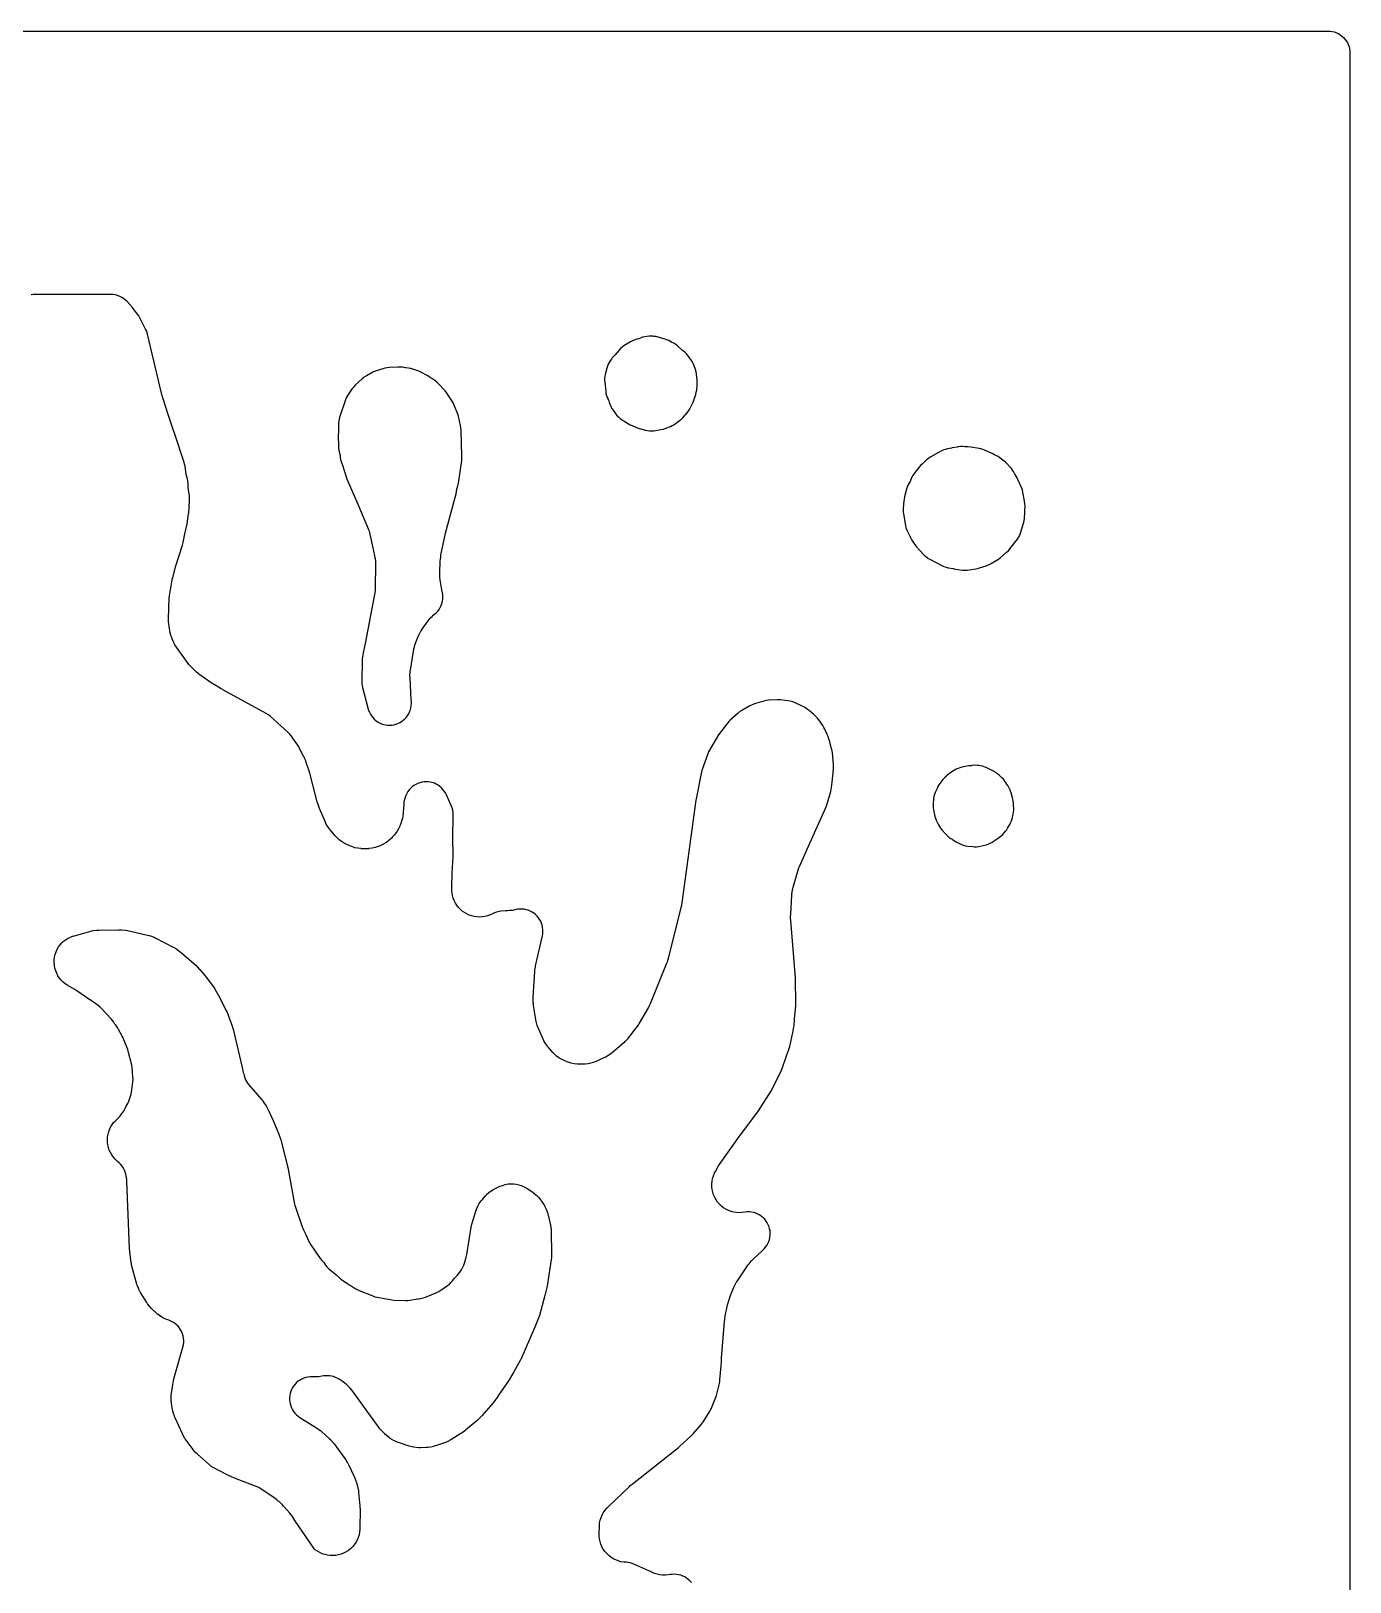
# Model space of a CAD drawing. Header units: millimetres. Extents: x 0 to 300, y 0 to 300.
# Drawn here: x 150 to 300.1, y 123.6 to 300.1 of the extents above; entities that cross this region are included whole.
import ezdxf

# ---------------------------------------------------------------- set-up
doc = ezdxf.new("R2010")
doc.units = ezdxf.units.MM
doc.layers.add('CUT', color=7, linetype='CONTINUOUS')

msp = doc.modelspace()

# ---------------------------------------------------------------- linework, layer by layer
at = {"layer": 'CUT'}
for points in [[(2.4114, 300.15), (297.5872, 300.15), (297.8933, 300.135), (298.1357, 300.099), (298.3734, 300.0395), (298.6041, 299.9569), (298.8256, 299.8521), (299.0358, 299.7262), (299.2326, 299.5802), (299.4142, 299.4156), (299.5787, 299.2341), (299.7247, 299.0373), (299.8507, 298.8271), (299.9554, 298.6056), (300.038, 298.3748), (300.0975, 298.1371), (300.1335, 297.8947), (300.1485, 297.5886), (300.1485, 297.0131), (300.1485, 297.0125), (300.1485, 2.4114)], [(225.1715, 123.5075), (225.0085, 123.6937), (224.8279, 123.8628), (224.6314, 124.0133), (224.421, 124.1436), (224.1988, 124.2524), (223.9669, 124.3388), (223.7276, 124.4018), (223.4832, 124.4409), (223.2362, 124.4556), (222.989, 124.4458), (222.7439, 124.4116), (222.5387, 124.3725), (222.2236, 124.3449), (221.9073, 124.3491), (221.593, 124.385), (221.2839, 124.4523), (220.9831, 124.5503), (220.6659, 124.6904), (220.6246, 124.7112), (220.5075, 124.7723), (220.5072, 124.7718), (220.3488, 124.8497), (218.6348, 125.6096), (218.4271, 125.6908), (218.2129, 125.7532), (217.994, 125.7962), (217.7722, 125.8196), (217.4764, 125.8374), (217.1647, 125.888), (216.8595, 125.9696), (216.5641, 126.0814), (216.2814, 126.2222), (216.0143, 126.3907), (215.7654, 126.5851), (215.5372, 126.8036), (215.3322, 127.0438), (215.1522, 127.3034), (214.9992, 127.5797), (214.8747, 127.87), (214.78, 128.1713), (214.7159, 128.4805), (214.6832, 128.7947), (214.6821, 129.1409), (214.6837, 129.1745), (214.6969, 129.3573), (214.701, 129.6469), (214.7007, 129.6548), (214.7026, 129.995), (214.7358, 130.3095), (214.8002, 130.6184), (214.8953, 130.9193), (215.02, 131.2091), (215.1732, 131.485), (215.3532, 131.7441), (215.578, 132.007), (215.6011, 132.0314), (215.7338, 132.1648), (218.0985, 134.4253), (218.2267, 134.5422), (218.3155, 134.6196), (218.4489, 134.7305), (223.7096, 138.9012), (223.7341, 138.9209), (223.7386, 138.9246), (223.8388, 139.0106), (225.1595, 140.2062), (225.3807, 140.4337), (226.3356, 141.549), (226.4541, 141.6987), (226.5608, 141.8569), (227.2383, 142.9488), (227.332, 143.1135), (227.413, 143.2849), (227.8987, 144.422), (227.9712, 144.6129), (228.0278, 144.8091), (228.3647, 146.1843), (228.4049, 146.3827), (228.4288, 146.5837), (228.5542, 148.1821), (228.5681, 148.2672), (228.5982, 148.5515), (228.6222, 149.0498), (228.9515, 153.2493), (228.9749, 153.4661), (228.995, 153.6128), (229.0309, 153.8279), (229.2838, 155.1108), (229.3551, 155.3401), (229.3639, 155.3683), (229.5544, 155.9807), (229.6255, 156.2091), (230.009, 157.1303), (230.0783, 157.2852), (230.1176, 157.3653), (230.2901, 157.6822), (230.3084, 157.7119), (230.4147, 157.8755), (231.6521, 159.674), (231.7742, 159.8414), (231.7968, 159.8707), (232.0679, 160.1839), (232.0935, 160.2105), (232.2417, 160.3555), (233.2011, 161.2441), (233.288, 161.3192), (233.4665, 161.4899), (233.6273, 161.6773), (233.7689, 161.8796), (233.8897, 162.0949), (233.9888, 162.3211), (234.0651, 162.556), (234.1178, 162.7973), (234.1464, 163.0425), (234.1507, 163.2894), (234.1307, 163.5356), (234.0864, 163.7785), (234.0184, 164.0159), (233.9274, 164.2454), (233.8141, 164.4648), (233.6797, 164.672), (233.5255, 164.8649), (233.3531, 165.0417), (233.1641, 165.2006), (232.9603, 165.34), (232.7437, 165.4587), (232.5165, 165.5554), (232.2809, 165.6293), (232.0391, 165.6795), (231.7935, 165.7056), (231.5466, 165.7074), (231.3007, 165.6848), (230.9333, 165.6327), (230.6193, 165.6198), (230.3055, 165.6383), (229.9952, 165.6881), (229.6914, 165.7686), (229.3971, 165.879), (229.1153, 166.0182), (228.8489, 166.1849), (228.6004, 166.3774), (228.3723, 166.5936), (228.167, 166.8316), (227.9865, 167.0889), (227.8325, 167.3629), (227.7067, 167.6509), (227.6102, 167.95), (227.5441, 168.2573), (227.509, 168.5696), (227.5053, 168.8839), (227.5329, 169.197), (227.5917, 169.5057), (227.681, 169.8071), (227.8113, 170.126), (227.8255, 170.1563), (227.9093, 170.324), (228.253, 170.9716), (230.4755, 174.0648), (232.7097, 177.061), (232.7302, 177.0888), (232.7339, 177.0939), (232.8157, 177.214), (234.2225, 179.4146), (234.362, 179.6629), (235.3909, 181.767), (235.5021, 182.0319), (236.0081, 183.4633), (236.2743, 184.1984), (236.3688, 184.5287), (236.7068, 186.1147), (236.8107, 186.5825), (236.8609, 186.9096), (236.9254, 187.6569), (237.0622, 189.1945), (237.0674, 189.3491), (237.0735, 189.509), (237.0457, 192.1777), (237.0451, 192.2126), (237.0449, 192.219), (237.0369, 192.3662), (236.4907, 198.8989), (236.4779, 199.1657), (236.4757, 199.3471), (236.482, 199.6143), (236.6098, 201.7734), (236.6283, 201.9847), (236.6327, 202.0222), (236.7053, 202.4399), (236.7139, 202.4767), (236.7679, 202.6819), (237.3845, 204.7835), (237.4131, 204.8697), (237.4764, 205.0288), (238.4956, 207.3531), (240.5248, 211.8274), (240.6508, 212.1695), (241.0528, 213.5686), (241.1056, 213.7898), (241.1381, 214.0149), (241.1975, 214.6207), (241.2895, 215.3831), (241.3061, 215.6001), (241.3049, 215.7149), (241.3498, 216.1719), (241.3617, 216.4117), (241.3506, 216.6515), (241.2247, 217.9824), (241.1946, 218.1993), (241.1456, 218.4127), (240.9673, 219.0579), (240.899, 219.3518), (240.8358, 219.5757), (240.7521, 219.7929), (240.7514, 219.7944), (240.741, 219.8255), (240.6381, 220.0517), (240.3752, 220.649), (240.2684, 220.8631), (240.1417, 221.066), (239.6927, 221.7137), (239.5186, 221.9367), (239.3205, 222.1387), (239.1144, 222.3262), (239.0631, 222.3818), (238.9061, 222.5156), (238.8124, 222.6009), (238.6157, 222.7623), (238.4036, 222.903), (238.3936, 222.9089), (238.2051, 223.0509), (237.9729, 223.2063), (237.7248, 223.3347), (237.0071, 223.6569), (236.7237, 223.7641), (236.4294, 223.8361), (235.5994, 223.9866), (235.296, 224.0227), (234.9904, 224.0215), (233.9731, 223.955), (233.6929, 223.9208), (233.4183, 223.8552), (232.3513, 223.5354), (232.0905, 223.4412), (231.8417, 223.3187), (230.9303, 222.8051), (230.7029, 222.6604), (230.4925, 222.492), (229.6097, 221.7038), (229.4449, 221.5424), (229.2957, 221.3666), (228.3733, 220.1717), (228.1954, 219.9081), (227.2435, 218.2839), (227.1324, 218.0716), (227.0421, 217.8497), (226.3766, 215.9585), (226.2818, 215.6109), (225.7199, 212.7522), (225.7146, 212.7246), (225.7137, 212.7197), (225.6949, 212.6029), (224.0996, 200.9067), (224.0656, 200.7004), (224.0386, 200.5609), (223.9931, 200.3567), (222.5334, 194.5707), (222.4616, 194.3225), (222.4071, 194.1558), (222.3184, 193.9132), (220.4903, 189.4017), (220.3801, 189.1555), (220.2993, 188.9912), (220.2647, 188.9268), (219.2478, 187.1791), (219.1713, 187.0575), (219.0792, 186.921), (218.9372, 186.7245), (218.0361, 185.5594), (217.9193, 185.4158), (217.8978, 185.3907), (217.6437, 185.1217), (217.6198, 185.0988), (217.4831, 184.974), (216.1517, 183.818), (215.9999, 183.693), (215.9723, 183.6714), (215.6763, 183.4645), (215.3602, 183.2896), (215.3286, 183.2742), (215.1497, 183.1929), (214.2368, 182.8064), (214.0674, 182.7395), (214.0369, 182.7283), (213.7175, 182.6283), (213.4186, 182.5658), (213.0859, 182.5293), (213.0534, 182.5274), (212.8715, 182.5208), (212.4656, 182.5159), (212.2598, 182.5191), (212.2231, 182.5207), (211.8466, 182.5576), (211.5089, 182.6288), (211.1496, 182.7469), (211.1154, 182.7602), (210.9257, 182.8404), (210.6057, 182.9861), (210.4322, 183.0706), (210.4016, 183.0865), (210.0955, 183.2659), (209.8347, 183.4574), (209.5718, 183.6956), (209.5475, 183.7201), (209.4149, 183.8603), (208.9357, 184.3941), (208.8085, 184.5434), (208.7865, 184.5707), (208.575, 184.8626), (208.3951, 185.1751), (208.3793, 185.2063), (208.295, 185.3835), (207.7978, 186.5041), (207.7374, 186.6481), (207.7271, 186.6742), (207.6329, 186.9455), (207.5616, 187.2237), (207.5557, 187.2511), (207.5265, 187.4045), (207.2193, 189.2192), (207.1894, 189.4338), (207.1851, 189.4722), (207.1626, 189.9046), (207.1628, 189.9432), (207.1703, 190.1597), (207.3566, 193.0908), (207.369, 193.2389), (207.3717, 193.2654), (207.414, 193.5596), (207.4188, 193.5858), (207.4487, 193.7314), (208.2174, 197.1358), (208.2593, 197.3752), (208.2778, 197.6176), (208.2727, 197.8606), (208.244, 198.1019), (208.192, 198.3393), (208.1172, 198.5706), (208.0203, 198.7935), (207.9022, 199.0059), (207.764, 199.2059), (207.6071, 199.3915), (207.4329, 199.561), (207.243, 199.7128), (207.0393, 199.8454), (206.8237, 199.9576), (206.5982, 200.0483), (206.365, 200.1167), (206.1262, 200.1622), (205.8841, 200.1842), (205.6411, 200.1826), (205.3993, 200.1574), (205.2248, 200.1219), (205.2247, 200.1219), (204.8285, 200.0416), (204.4881, 200.0073), (204.4548, 200.0056), (204.2377, 199.9999), (204.2377, 199.9984), (204.049, 199.9892), (203.4858, 199.935), (203.2421, 199.8994), (203.003, 199.8399), (202.771, 199.7572), (202.6143, 199.6833), (202.614, 199.6839), (202.2581, 199.5156), (201.9721, 199.4127), (201.6774, 199.3379), (201.3768, 199.292), (201.0733, 199.2753), (200.7695, 199.2879), (200.4684, 199.3299), (200.1727, 199.4007), (199.8853, 199.4997), (199.6088, 199.626), (199.3457, 199.7785), (199.0986, 199.9556), (198.8698, 200.1558), (198.6613, 200.3771), (198.4752, 200.6175), (198.3132, 200.8748), (198.1768, 201.1465), (198.0673, 201.4301), (197.9856, 201.7229), (197.9326, 202.0223), (197.9065, 202.3545), (197.9055, 202.3869), (197.9044, 202.5682), (197.9359, 204.2947), (198.0603, 206.128), (198.0648, 206.3761), (198.0072, 208.2041), (198.0563, 210.8968), (198.0463, 211.1704), (198.0064, 211.4413), (197.9371, 211.7062), (197.8393, 211.9619), (197.2871, 213.1983), (197.1774, 213.415), (197.0472, 213.62), (196.8977, 213.8114), (196.7303, 213.9874), (196.5467, 214.1463), (196.3485, 214.2867), (196.1376, 214.4071), (195.916, 214.5066), (195.6858, 214.5841), (195.4492, 214.6388), (195.2084, 214.6704), (194.9657, 214.6784), (194.7233, 214.6628), (194.4836, 214.6238), (194.2488, 214.5617), (194.0211, 214.4772), (193.8027, 214.3709), (193.5957, 214.244), (193.4019, 214.0975), (193.2233, 213.933), (193.0615, 213.7518), (192.918, 213.5559), (192.7942, 213.3469), (192.7639, 213.2821), (192.6746, 213.1188), (192.5782, 212.8914), (192.5047, 212.6557), (192.4548, 212.4138), (192.429, 212.1682), (192.4259, 212.1125), (192.3125, 210.6858), (192.2956, 210.5217), (192.2616, 210.4146), (192.05, 209.8111), (191.9875, 209.6457), (191.9756, 209.6164), (191.8397, 209.3212), (191.6908, 209.0647), (191.5018, 208.8002), (191.4823, 208.7754), (191.3696, 208.6392), (191.1598, 208.3974), (191.0271, 208.2523), (191.0027, 208.227), (190.7387, 207.9804), (190.4756, 207.7819), (190.1661, 207.5957), (190.1351, 207.5792), (189.9592, 207.4914), (189.752, 207.3947), (189.5645, 207.3134), (189.5306, 207.2998), (189.175, 207.1789), (188.8405, 207.1046), (188.4671, 207.0635), (188.4307, 207.0615), (188.2264, 207.0559), (187.8181, 207.0557), (187.6169, 207.061), (187.581, 207.0629), (187.2132, 207.1023), (186.8835, 207.1741), (186.5326, 207.2911), (186.4992, 207.3042), (186.3139, 207.383), (185.8888, 207.5775), (185.7045, 207.668), (185.672, 207.6851), (185.3481, 207.8786), (185.0738, 208.0864), (184.7997, 208.3457), (184.7745, 208.3723), (184.6374, 208.5252), (184.0776, 209.185), (183.9599, 209.331), (183.9395, 209.3576), (183.7438, 209.6415), (183.5775, 209.9435), (183.5628, 209.9736), (183.4849, 210.1443), (182.8528, 211.6254), (182.6435, 212.1909), (182.593, 212.3397), (182.583, 212.3717), (182.4135, 212.9845), (181.735, 215.6729), (181.6577, 215.9229), (181.428, 216.5484), (181.3399, 216.8672), (181.2713, 217.0782), (181.1843, 217.2823), (181.0796, 217.4778), (181.057, 217.5159), (181.0378, 217.56), (180.4794, 218.657), (180.382, 218.8308), (180.2712, 218.9963), (179.7664, 219.6882), (179.7573, 219.7036), (179.6201, 219.9104), (179.4631, 220.1025), (179.2878, 220.2782), (177.26, 222.118), (177.0316, 222.302), (176.7831, 222.458), (171.9276, 225.1232), (171.8416, 225.1714), (171.823, 225.1818), (171.6621, 225.2721), (170.8392, 225.7338), (170.8136, 225.7497), (170.6421, 225.8632), (169.2396, 226.847), (169.1079, 226.9437), (169.0848, 226.9615), (168.8347, 227.1716), (168.8132, 227.1914), (168.6953, 227.3044), (168.0755, 227.9249), (168.0041, 228.0064), (167.9858, 228.0292), (167.8863, 228.159), (166.7418, 229.7211), (166.3908, 230.2862), (166.3078, 230.4267), (166.2935, 230.4521), (166.2082, 230.6206), (166.1731, 230.6991), (166.0248, 231.0598), (165.9637, 231.2187), (165.9534, 231.2474), (165.912, 231.3815), (165.8393, 231.6495), (165.8216, 231.733), (165.7881, 231.9201), (165.7638, 232.0833), (165.6627, 232.9391), (165.6578, 233.0178), (165.6573, 233.047), (165.6579, 233.2096), (165.7195, 235.6178), (166.0206, 237.4246), (166.0571, 237.6135), (166.0852, 237.7412), (166.1313, 237.9279), (166.497, 239.2606), (167.2509, 241.6006), (167.3296, 241.9123), (167.5471, 243.0877), (167.7169, 243.7066), (167.7845, 244.0414), (167.9357, 245.1876), (167.9541, 245.2873), (167.9815, 245.4749), (167.9946, 245.6641), (168.036, 246.9904), (168.0329, 247.2153), (168.0097, 247.4389), (167.8994, 248.1747), (167.8844, 248.6145), (167.8604, 248.8845), (167.8074, 249.1503), (167.6771, 249.6585), (167.5342, 250.6116), (167.4937, 250.8209), (167.4355, 251.0259), (166.9483, 252.4995), (166.9198, 252.6105), (166.911, 252.6438), (166.9094, 252.6498), (166.8673, 252.7889), (165.6714, 256.3615), (164.9687, 258.4869), (164.9198, 258.6469), (164.8889, 258.7563), (164.8472, 258.9182), (163.2736, 265.6361), (163.2173, 265.838), (163.1443, 266.0345), (163.0551, 266.2242), (162.3843, 267.5072), (162.2592, 267.7203), (162.1135, 267.92), (161.8478, 268.2491), (161.8286, 268.2821), (161.6795, 268.5094), (161.5067, 268.7192), (160.9336, 269.3423), (160.7491, 269.5232), (160.5469, 269.6841), (160.3292, 269.8233), (160.0983, 269.9392), (159.8566, 270.0307), (159.6068, 270.0967), (159.3515, 270.1366), (159.0935, 270.15), (159.0054, 270.15), (150.5205, 270.15), (150.5094, 270.15), (150.3296, 270.1408), (150.2809, 270.1385), (150.2793, 270.1383), (150.255, 270.137), (150.0032, 270.0982)]]:
    msp.add_lwpolyline(points, dxfattribs=at)
for points in [[(215.7876, 258.0321), (215.8262, 257.9107), (215.9116, 257.6826), (215.9315, 257.6161), (216.0223, 257.3935), (216.134, 257.1806), (216.2657, 256.9795), (216.5865, 256.5374), (216.7393, 256.3471), (216.91, 256.1726), (217.0968, 256.0156), (217.2981, 255.8775), (217.7858, 255.5769), (217.8449, 255.5316), (218.0293, 255.4145), (218.2232, 255.3139), (218.4252, 255.2306), (218.6712, 255.1415), (218.7142, 255.1185), (218.9299, 255.0163), (219.1544, 254.9351), (219.3856, 254.8757), (219.42, 254.8703), (219.688, 254.7732), (219.9238, 254.7008), (220.1656, 254.6519), (220.4111, 254.6271), (220.6578, 254.6266), (220.9033, 254.6505), (221.7085, 254.769), (222.0009, 254.83), (222.2839, 254.9255), (222.8113, 255.1394), (223.0042, 255.2272), (223.1888, 255.3311), (223.364, 255.4503), (223.8354, 255.8009), (224.0396, 255.9704), (224.2248, 256.1605), (224.3742, 256.3314), (224.3894, 256.3457), (224.4632, 256.4235), (224.6106, 256.5936), (224.6443, 256.6404), (224.8058, 256.8462), (224.9473, 257.0727), (225.2758, 257.6667), (225.3848, 257.8892), (225.4713, 258.1215), (225.6743, 258.7623), (225.7403, 259.0161), (225.7793, 259.2755), (225.8367, 259.8662), (225.8484, 260.1252), (225.8331, 260.3841), (225.756, 261.0781), (225.7116, 261.3449), (225.6387, 261.6053), (225.4916, 262.0387), (225.3916, 262.2884), (225.2653, 262.5259), (225.1142, 262.7485), (224.7299, 263.2539), (224.58, 263.433), (224.4141, 263.5973), (224.2335, 263.7455), (224.208, 263.7645), (224.1781, 263.7935), (223.6041, 264.2911), (223.3944, 264.4543), (223.1684, 264.5943), (222.9499, 264.6995), (222.7997, 264.8012), (222.6037, 264.9098), (222.3988, 265.0003), (222.1866, 265.0722), (221.5168, 265.2661), (221.4713, 265.2827), (221.2287, 265.3448), (221.1682, 265.354), (221.1575, 265.3565), (221.1175, 265.3617), (220.981, 265.3823), (220.9426, 265.3843), (220.9043, 265.3892), (220.7775, 265.3925), (220.7309, 265.3949), (220.6886, 265.3949), (220.649, 265.3959), (220.6353, 265.3949), (220.3749, 265.3949), (220.1227, 265.3821), (219.8732, 265.344), (219.6288, 265.2809), (219.3919, 265.1935), (219.1992, 265.1111), (218.984, 265.0609), (218.724, 264.9852), (218.4736, 264.8818), (218.236, 264.7519), (217.5053, 264.2995), (217.2882, 264.1487), (217.0882, 263.9757), (216.9076, 263.7826), (216.4904, 263.2863), (216.4647, 263.2614), (216.3118, 263.0995), (216.1739, 262.9246), (216.1307, 262.8583), (216.0674, 262.783), (215.9294, 262.6029), (215.8083, 262.411), (215.7051, 262.2089), (215.6207, 261.9983), (215.5557, 261.7808), (215.3718, 261.0452), (215.3282, 260.8314), (215.3033, 260.6147), (215.2975, 260.3966), (215.3107, 260.1788), (215.4203, 259.1304), (215.456, 258.8963), (215.5138, 258.6667), (215.593, 258.4435), (215.6929, 258.2288), (215.7428, 258.1338)], [(190.5852, 221.1255), (190.8262, 221.1155), (191.0671, 221.1289), (191.3055, 221.1654), (191.5393, 221.2247), (191.7663, 221.3063), (191.9844, 221.4094), (192.1915, 221.533), (192.3858, 221.676), (192.5654, 221.8371), (192.7286, 222.0147), (192.8739, 222.2072), (193, 222.4128), (193.1057, 222.6296), (193.19, 222.8556), (193.2522, 223.0887), (193.2916, 223.3267), (193.3078, 223.5674), (193.3008, 223.8085), (193.2861, 223.999), (193.1469, 226.5207), (193.1412, 226.7164), (193.1411, 226.7513), (193.1604, 227.1423), (193.1639, 227.177), (193.1888, 227.3712), (193.5262, 229.5485), (193.565, 229.759), (193.573, 229.7963), (193.6862, 230.2089), (193.6984, 230.245), (193.7725, 230.4459), (194.0761, 231.2013), (194.1636, 231.4021), (194.1803, 231.4374), (194.3898, 231.8218), (194.4104, 231.8549), (194.5316, 232.0373), (195.2113, 232.9979), (195.319, 233.1426), (195.3388, 233.168), (195.4564, 233.3042), (195.463, 233.3112), (195.4875, 233.3371), (195.5181, 233.3696), (195.6503, 233.5096), (195.7741, 233.6278), (195.9361, 233.7553), (196.1254, 233.9202), (196.2972, 234.1033), (196.4498, 234.3027), (196.5816, 234.5163), (196.6913, 234.7422), (196.7778, 234.9779), (196.8403, 235.221), (196.878, 235.4692), (196.8907, 235.72), (196.8781, 235.9707), (196.8404, 236.2189), (196.8227, 236.3061), (196.6076, 237.429), (196.5733, 237.641), (196.5719, 237.6516), (196.5667, 237.6995), (196.5486, 237.9412), (196.5486, 237.9421), (196.5485, 237.9424), (196.5455, 238.0235), (196.54, 238.4103), (196.5969, 239.8344), (196.6055, 239.979), (196.6076, 240.0049), (196.6414, 240.2925), (196.6454, 240.3181), (196.6707, 240.4608), (197.1703, 242.9974), (198.337, 247.201), (198.3953, 247.4658), (198.4836, 248.0055), (198.5869, 248.3753), (198.652, 248.6807), (199.0319, 251.2406), (199.0547, 251.4622), (199.0578, 251.685), (199.0557, 251.7511), (199.0565, 251.7975), (199.0116, 253.1738), (198.9655, 254.6644), (198.9615, 254.7122), (198.9598, 254.7644), (198.941, 255.0002), (198.8999, 255.2332), (198.6599, 256.297), (198.6004, 256.5143), (198.5217, 256.7254), (198.1328, 257.6395), (198.0419, 257.8304), (197.9351, 258.013), (197.4134, 258.8243), (197.2858, 259.0048), (197.1427, 259.1732), (196.4067, 259.966), (196.1958, 260.168), (195.9629, 260.3441), (195.6186, 260.5739), (195.4874, 260.6809), (195.2945, 260.8235), (195.0887, 260.9468), (194.3967, 261.3179), (194.1601, 261.4293), (193.9132, 261.5153), (193.2297, 261.714), (192.9624, 261.776), (192.6898, 261.8084), (192.6046, 261.8138), (192.3084, 261.8645), (192.0278, 261.8964), (191.7455, 261.8964), (190.8301, 261.8448), (190.5608, 261.8149), (190.2964, 261.756), (189.4523, 261.5194), (189.1802, 261.426), (188.9206, 261.3019), (188.1758, 260.8916), (187.9241, 260.7327), (187.6931, 260.545), (186.9354, 259.8508), (186.7453, 259.6565), (186.5774, 259.4428), (186.1173, 258.7865), (185.9922, 258.5891), (185.8861, 258.3808), (185.7999, 258.1635), (185.1472, 256.263), (185.0727, 256.0004), (185.0274, 255.7313), (185.0116, 255.4589), (185.0086, 254.535), (184.9716, 254.1223), (184.9618, 253.8679), (184.9779, 253.6139), (185.0049, 253.379), (185.0035, 252.933), (185.0169, 252.6656), (185.0589, 252.4012), (185.1843, 251.8162), (185.2061, 251.6257), (185.248, 251.3749), (185.3151, 251.1295), (185.3909, 250.899), (185.4114, 250.8231), (185.9492, 249.1841), (186.0323, 248.9658), (187.2014, 246.2795), (188.4173, 243.385), (188.4758, 243.2369), (188.4796, 243.2267), (188.5197, 243.0658), (189.1174, 240.3948), (189.1584, 240.1836), (189.1646, 240.1458), (189.2098, 239.7182), (189.2117, 239.6799), (189.2158, 239.4648), (189.1902, 236.7275), (189.1847, 236.5567), (189.1831, 236.5262), (189.1488, 236.1862), (189.1443, 236.1559), (189.1156, 235.9874), (188.0367, 230.4284), (187.8064, 229.3498), (187.7688, 229.1235), (187.76, 229.0026), (187.7404, 228.9015), (187.7083, 228.6869), (187.695, 228.4704), (187.6519, 226.085), (187.6582, 225.8568), (187.6853, 225.6302), (187.7329, 225.407), (188.3353, 223.1046), (188.3952, 222.9089), (188.4708, 222.7188), (188.5253, 222.5968), (188.6341, 222.3815), (188.7631, 222.1777), (188.9112, 221.9873), (189.0769, 221.8121), (189.2588, 221.6536), (189.4551, 221.5134), (189.6639, 221.3928), (189.8835, 221.2928), (190.1116, 221.2145), (190.3463, 221.1585)], [(253.9283, 239.1901), (254.1635, 239.1099), (254.4055, 239.0534), (254.987, 238.9479), (255.007, 238.9428), (255.0486, 238.9367), (255.7808, 238.8038), (256.0423, 238.7705), (256.3059, 238.7649), (256.5686, 238.7871), (257.5427, 238.9213), (257.7622, 238.9617), (257.9773, 239.0214), (258.7372, 239.2696), (258.9834, 239.3646), (259.2183, 239.4851), (259.9608, 239.917), (260.1457, 240.0358), (260.3196, 240.1703), (261.0624, 240.7996), (261.2617, 240.9881), (261.4391, 241.1972), (262.2874, 242.3165), (262.4119, 242.4967), (262.5201, 242.687), (262.6113, 242.8862), (262.6847, 243.0925), (262.9959, 244.1058), (263.0662, 244.3949), (263.1017, 244.6903), (263.14, 245.3295), (263.1432, 245.5562), (263.139, 245.6935), (263.1564, 246.029), (263.1537, 246.3313), (263.1145, 246.6311), (262.9188, 247.6472), (262.8521, 247.9135), (262.7567, 248.1708), (262.3501, 249.1063), (262.2567, 249.2984), (262.1472, 249.4818), (262.0224, 249.6551), (261.9827, 249.7056), (261.8352, 249.984), (261.7279, 250.1672), (261.6054, 250.3407), (261.4686, 250.5031), (261.1229, 250.88), (260.9681, 251.0345), (260.8004, 251.175), (260.3315, 251.534), (260.0879, 251.6987), (259.8266, 251.8337), (259.7458, 251.8696), (259.6875, 251.9053), (259.5015, 251.9987), (258.5324, 252.4359), (258.3416, 252.5127), (258.1451, 252.5736), (257.9442, 252.6181), (256.9773, 252.7909), (256.6947, 252.825), (256.41, 252.8267), (256.3087, 252.8215), (256.0697, 252.8402), (255.8084, 252.8332), (255.5492, 252.799), (255.4156, 252.7742), (255.1587, 252.7461), (254.8762, 252.6814), (254.8054, 252.6608), (254.3208, 252.5708), (254.1077, 252.5215), (253.8997, 252.4538), (253.6985, 252.3681), (253.5055, 252.2652), (253.427, 252.2188), (253.2914, 252.1525), (252.4518, 251.6803), (252.2035, 251.5208), (252.0629, 251.4049), (251.9444, 251.3259), (251.7377, 251.1535), (251.5507, 250.9599), (251.4551, 250.8495), (251.2628, 250.6709), (251.0992, 250.5041), (250.952, 250.3229), (250.8223, 250.1286), (250.8036, 250.0976), (250.6421, 249.9112), (250.4846, 249.7094), (250.3486, 249.4926), (250.2354, 249.2629), (250.0707, 248.8804), (249.9323, 248.6507), (249.8166, 248.4352), (249.7224, 248.2094), (249.6507, 247.9755), (249.4285, 247.099), (249.3847, 246.8892), (249.3591, 246.6764), (249.2912, 245.7942), (249.2839, 245.5888), (249.2934, 245.3836), (249.3198, 245.1799), (249.5457, 243.8618), (249.5974, 243.6282), (249.6712, 243.4005), (249.7664, 243.181), (250.1426, 242.4161), (250.2793, 242.1732), (250.3514, 242.0732), (250.4521, 241.8857), (250.5958, 241.6737), (250.7603, 241.4775), (251.6506, 240.5205), (251.8034, 240.3697), (251.9687, 240.2325), (252.1451, 240.1101), (252.3314, 240.0032), (253.7022, 239.2933)], [(253.6793, 209.2196), (254.1008, 208.7384), (254.2869, 208.5475), (254.4922, 208.3774), (254.7145, 208.2303), (254.8809, 208.1325), (254.9542, 208.0743), (255.1366, 207.9424), (255.3302, 207.8274), (255.5334, 207.7303), (255.6194, 207.6983), (255.6348, 207.6893), (255.8674, 207.5685), (256.1113, 207.4727), (256.364, 207.403), (256.6225, 207.3601), (257.2084, 207.2942), (257.4244, 207.2794), (257.641, 207.2833), (257.8563, 207.3059), (258.069, 207.3471), (258.7166, 207.5019), (258.9649, 207.5751), (259.2042, 207.6734), (259.4321, 207.796), (259.6461, 207.9415), (259.885, 208.1227), (260.0335, 208.2189), (260.2345, 208.3807), (260.2873, 208.4279), (260.4357, 208.5404), (260.6162, 208.6913), (260.7818, 208.8584), (260.9309, 209.0403), (260.9458, 209.0625), (261.0317, 209.1681), (261.1759, 209.3897), (261.4112, 209.797), (261.5212, 210.0103), (261.6101, 210.2332), (261.6774, 210.4636), (261.8024, 210.9842), (261.8463, 211.2134), (261.8686, 211.4456), (261.8692, 211.6789), (261.8573, 211.9471), (261.8579, 211.9539), (261.8536, 212.2287), (261.8191, 212.5013), (261.8186, 212.5032), (261.8131, 212.5572), (261.7489, 212.8435), (261.5879, 213.4054), (261.5153, 213.6213), (261.4233, 213.8296), (261.4059, 213.861), (261.3245, 214.0337), (261.1964, 214.2474), (261.0891, 214.3916), (260.9675, 214.5888), (260.8375, 214.7793), (260.6906, 214.9571), (260.5279, 215.1205), (260.3629, 215.2717), (260.2298, 215.4166), (260.0297, 215.5925), (259.812, 215.7461), (259.5792, 215.8757), (258.7329, 216.2894), (258.5243, 216.3798), (258.3083, 216.4509), (258.0868, 216.5021), (257.8616, 216.533), (257.7176, 216.5461), (257.4358, 216.5558), (257.1546, 216.5336), (257.0218, 216.5079), (256.9751, 216.5082), (256.7516, 216.4897), (256.5306, 216.4511), (255.9556, 216.3241), (255.7402, 216.2663), (255.5308, 216.1895), (255.3291, 216.0944), (255.1367, 215.9818), (254.609, 215.6402), (254.4033, 215.4918), (254.2279, 215.3359), (254.1741, 215.2952), (253.9877, 215.1217), (253.8199, 214.9303), (253.4769, 214.496), (253.3468, 214.3154), (253.2334, 214.124), (253.1374, 213.9233), (252.9423, 213.4636), (252.8557, 213.2273), (252.7933, 212.9835), (252.7558, 212.7347), (252.7028, 212.2035), (252.6905, 211.9602), (252.7019, 211.7168), (252.7369, 211.4757), (252.8432, 210.9321), (252.8932, 210.724), (252.9608, 210.521), (253.0456, 210.3245), (253.3089, 209.7794), (253.4154, 209.5819), (253.5393, 209.3948)], [(157.4884, 197.7894), (157.7069, 197.7994), (160.0163, 197.8378), (160.2406, 197.8348), (160.2805, 197.8331), (160.7265, 197.7869), (160.7659, 197.7805), (160.9861, 197.7375), (163.2655, 197.2212), (163.4165, 197.1837), (163.4434, 197.1764), (163.7163, 197.0903), (163.9812, 196.9818), (164.0065, 196.9702), (164.1466, 196.9023), (166.1819, 195.8638), (166.3813, 195.7543), (166.4162, 195.7337), (166.4792, 195.6912), (166.5885, 195.6091), (167.4079, 194.9587), (168.7991, 193.7519), (168.9164, 193.6259), (168.9692, 193.5692), (169.2002, 193.321), (169.2118, 193.3085), (169.9344, 192.4386), (170.8831, 191.1981), (170.9071, 191.1572), (171.35, 190.36), (172.2239, 188.6366), (172.2845, 188.5077), (172.4046, 188.228), (172.4291, 188.171), (172.4609, 188.0914), (172.836, 187.0664), (172.905, 186.8597), (172.9477, 186.7181), (173.0044, 186.5077), (174.0422, 182.1662), (174.1064, 181.8234), (174.1641, 181.582), (174.2211, 181.4177), (174.2691, 181.217), (174.3362, 180.9861), (174.4251, 180.7628), (174.5351, 180.549), (174.6651, 180.3468), (174.8139, 180.158), (176.2687, 178.4846), (176.3838, 178.3456), (176.4038, 178.3202), (176.5636, 178.0961), (176.6593, 177.946), (176.6746, 177.9193), (176.7569, 177.7681), (177.0596, 177.1806), (177.5677, 176.1203), (178.2103, 174.5549), (178.2988, 174.3168), (178.3533, 174.1532), (178.4254, 173.9096), (179.1586, 171.0852), (179.189, 170.9594), (179.2082, 170.8735), (179.2342, 170.7467), (180.0092, 166.6043), (180.0502, 166.4227), (180.1047, 166.2446), (180.8769, 164.0191), (180.9456, 163.8429), (181.0274, 163.6725), (181.3031, 163.1495), (181.5626, 162.482), (181.6864, 162.2121), (181.8413, 161.9588), (182.9333, 160.3909), (183.0962, 160.1818), (183.2802, 159.991), (183.3284, 159.9461), (183.5251, 159.6606), (183.6779, 159.4611), (183.85, 159.278), (184.0395, 159.1131), (184.7019, 158.5929), (185.1156, 158.2018), (185.2865, 158.0543), (185.4699, 157.9229), (185.9635, 157.6019), (186.0265, 157.5524), (186.225, 157.4116), (186.4363, 157.2907), (186.4631, 157.2771), (186.9174, 156.9816), (187.1307, 156.8574), (187.3553, 156.7549), (188.9049, 156.1377), (189.1559, 156.0529), (189.4145, 155.9951), (190.21, 155.861), (190.892, 155.7247), (191.0966, 155.6926), (191.3032, 155.6775), (192.6368, 155.6355), (192.8897, 155.6403), (193.1408, 155.6707), (193.981, 155.8158), (194.0963, 155.8228), (194.3724, 155.8551), (194.6431, 155.9179), (194.9053, 156.0103), (196.2048, 156.5516), (196.4419, 156.6653), (196.6658, 156.8033), (197.4179, 157.3236), (197.6233, 157.482), (197.8112, 157.6609), (197.9796, 157.8584), (198.2144, 158.1646), (198.503, 158.4542), (198.6784, 158.6498), (198.8323, 158.8627), (199.0515, 159.2021), (199.1723, 159.4105), (199.2724, 159.6295), (199.351, 159.8571), (199.5573, 160.563), (199.6255, 160.8646), (200.1651, 164.1976), (200.2277, 164.4316), (200.646, 165.8052), (200.709, 165.994), (200.7211, 166.0274), (200.8642, 166.3641), (201.0265, 166.6557), (201.2373, 166.9547), (201.2593, 166.9826), (201.3866, 167.1357), (201.7183, 167.5135), (201.8463, 167.6522), (201.8698, 167.6764), (202.1236, 167.9128), (202.3757, 168.1041), (202.6717, 168.2849), (202.7013, 168.301), (202.8694, 168.387), (203.2304, 168.5604), (203.2959, 168.5853), (203.7781, 168.7571), (203.9609, 168.817), (203.9938, 168.8268), (204.1271, 168.8594), (204.3333, 168.8932), (204.6315, 168.9134), (204.9302, 168.9051), (205.2269, 168.8686), (205.5187, 168.804), (205.8031, 168.712), (206.0774, 168.5935), (206.3644, 168.4356), (206.3916, 168.4189), (206.5412, 168.3221), (207.1528, 167.9055), (207.2998, 167.8001), (207.3256, 167.7807), (207.581, 167.568), (207.7942, 167.3524), (208.0041, 167.0947), (208.0233, 167.0686), (208.127, 166.9205), (208.3596, 166.5709), (208.454, 166.4215), (208.4702, 166.3944), (208.6238, 166.1083), (208.7388, 165.8352), (208.8361, 165.5253), (208.8441, 165.4948), (208.885, 165.3229), (209.1208, 164.2168), (209.1538, 164.0414), (209.159, 164.0099), (209.1999, 163.6553), (209.202, 163.6235), (209.2097, 163.4451), (209.2579, 160.9795), (209.2578, 160.8245), (209.2572, 160.7967), (209.2376, 160.4874), (209.2347, 160.4598), (209.2153, 160.3059), (208.8036, 157.5027), (208.7959, 157.4692), (208.7105, 157.0967), (208.5046, 156.1988), (207.8742, 153.9293), (207.373, 152.5705), (205.7457, 148.9044), (205.7236, 148.8583), (204.9588, 147.5045), (204.4249, 146.599), (203.1616, 144.7178), (203.1572, 144.712), (203.152, 144.705), (203.1408, 144.6901), (202.5992, 143.9673), (201.3077, 142.4857), (201.1192, 142.2849), (200.9864, 142.1534), (200.7837, 141.967), (199.4757, 140.8499), (199.3589, 140.7541), (199.3376, 140.7373), (199.0929, 140.5603), (199.0704, 140.5453), (198.9428, 140.4643), (197.8058, 139.7739), (197.6221, 139.6693), (197.5889, 139.6516), (197.2053, 139.4744), (197.1703, 139.4605), (196.9716, 139.3883), (196.0296, 139.076), (195.8595, 139.024), (195.8289, 139.0154), (195.5104, 138.9424), (195.1863, 138.8999), (195.1546, 138.8972), (194.9771, 138.8867), (194.336, 138.8638), (194.1686, 138.8616), (194.1387, 138.8619), (193.8313, 138.8784), (193.5533, 138.9184), (193.2538, 138.9893), (193.2249, 138.9974), (193.0649, 139.0468), (191.8512, 139.4512), (191.6839, 139.5114), (191.6542, 139.5229), (191.3553, 139.6551), (191.0703, 139.815), (191.0433, 139.8319), (190.8948, 139.9297), (190.8187, 139.9824), (190.6459, 140.1097), (190.6157, 140.1333), (190.2933, 140.4164), (190.2661, 140.4433), (190.1175, 140.5982), (189.7645, 140.9883), (189.6351, 141.1391), (189.55, 141.2438), (189.4288, 141.4012), (186.5468, 145.3568), (186.3216, 145.6245), (185.954, 146.0038), (185.7515, 146.1909), (185.5297, 146.3546), (185.0729, 146.6542), (184.8714, 146.7732), (184.6598, 146.8728), (184.4397, 146.9523), (184.2132, 147.0108), (183.9822, 147.0479), (183.7488, 147.0632), (183.5149, 147.0567), (183.2827, 147.0283), (183.1132, 146.9912), (182.7831, 146.9363), (182.4783, 146.9156), (182.1436, 146.9255), (182.1415, 146.9256), (182.1413, 146.9234), (182.0076, 146.9339), (181.7661, 146.9295), (181.5263, 146.9018), (181.2902, 146.8511), (181.0601, 146.7778), (180.8381, 146.6827), (180.6263, 146.5666), (180.4268, 146.4307), (180.2413, 146.2761), (180.0715, 146.1043), (179.9192, 145.917), (179.7856, 145.7158), (179.672, 145.5027), (179.5796, 145.2796), (179.5091, 145.0487), (179.4612, 144.812), (179.4363, 144.5718), (179.4348, 144.3303), (179.4565, 144.0898), (179.5014, 143.8526), (179.5689, 143.6207), (179.6585, 143.3965), (179.7693, 143.1819), (179.9003, 142.9791), (180.0503, 142.7898), (180.2178, 142.6159), (180.4013, 142.4589), (180.5991, 142.3204), (182.5162, 141.1114), (182.6469, 141.0252), (182.67, 141.0092), (182.92, 140.8207), (182.9416, 140.8029), (183.0605, 140.701), (183.94, 139.9144), (184.0777, 139.7849), (184.1017, 139.7611), (184.3567, 139.482), (184.3782, 139.456), (184.4948, 139.3071), (185.7296, 137.6465), (185.8371, 137.4941), (185.8557, 137.4664), (186.0473, 137.1467), (186.063, 137.1173), (186.1466, 136.9506), (186.7956, 135.5738), (186.8609, 135.4271), (186.8721, 135.4006), (186.9836, 135.0993), (186.9925, 135.072), (187.0385, 134.918), (187.1629, 134.4667), (187.2025, 134.3101), (187.209, 134.282), (187.2677, 133.9645), (187.2717, 133.9359), (187.2908, 133.7755), (187.4382, 132.2569), (187.4519, 132.0635), (187.4579, 131.932), (187.4616, 131.7382), (187.4487, 129.7944), (187.4428, 129.6086), (187.441, 129.5755), (187.4049, 129.2359), (187.3416, 128.9309), (187.2483, 128.6337), (187.1261, 128.3471), (186.9762, 128.074), (186.7999, 127.8171), (186.5992, 127.5789), (186.3758, 127.3618), (186.132, 127.1678), (185.8703, 126.9989), (185.5931, 126.8567), (185.3032, 126.7426), (185.0034, 126.6578), (184.6967, 126.6031), (184.3861, 126.5789), (184.0747, 126.5856), (183.7654, 126.6231), (183.4614, 126.6911), (183.1655, 126.7887), (182.8808, 126.9152), (182.61, 127.0692), (182.3558, 127.2492), (182.2782, 127.3167), (180.0312, 130.5908), (179.7572, 131.0354), (179.6206, 131.2347), (179.4655, 131.4198), (178.8113, 132.1281), (178.7514, 132.2033), (178.5908, 132.3857), (178.463, 132.5051), (178.4363, 132.5341), (178.2361, 132.7279), (178.1533, 132.7919), (178.0385, 132.901), (177.8155, 133.0698), (176.5016, 133.9535), (176.3243, 134.0604), (176.1694, 134.1668), (175.9188, 134.3182), (175.6523, 134.4392), (173.1601, 135.3992), (172.8137, 135.5437), (172.6594, 135.6121), (172.5556, 135.661), (172.4045, 135.7363), (170.5737, 136.7014), (170.5307, 136.7258), (170.5128, 136.7384), (170.482, 136.7628), (170.3136, 136.9049), (168.9087, 138.1629), (168.7659, 138.2978), (168.741, 138.3225), (168.4774, 138.6137), (168.4553, 138.6409), (168.3353, 138.7964), (167.6585, 139.7228), (167.55, 139.8796), (167.5313, 139.9081), (167.3389, 140.2372), (167.3232, 140.2674), (167.2398, 140.4389), (166.4036, 142.2745), (166.3385, 142.4261), (166.3275, 142.4535), (166.2265, 142.7394), (166.151, 143.033), (166.145, 143.0619), (166.1145, 143.224), (166.0046, 143.8902), (165.9783, 144.0801), (165.9744, 144.1141), (165.9528, 144.4658), (165.9673, 144.8179), (165.9704, 144.852), (165.993, 145.0424), (166.138, 146.0473), (166.1809, 146.2889), (166.2155, 146.4518), (166.2741, 146.6901), (167.2963, 150.3237), (167.3524, 150.5705), (167.3833, 150.8218), (167.3886, 151.0749), (167.3683, 151.3273), (167.3225, 151.5762), (167.2518, 151.8193), (167.1569, 152.054), (167.0388, 152.2779), (166.8986, 152.4887), (166.7378, 152.6843), (166.5581, 152.8625), (166.3612, 153.0217), (166.1493, 153.1602), (165.9244, 153.2765), (165.689, 153.3695), (165.4152, 153.4618), (165.0843, 153.6105), (164.7635, 153.7973), (164.4614, 154.0204), (164.4333, 154.0437), (164.2794, 154.1781), (163.8332, 154.5899), (163.7092, 154.7098), (163.6875, 154.7317), (163.4752, 154.9673), (163.2855, 155.2213), (163.2682, 155.2469), (163.1747, 155.3919), (162.4655, 156.5501), (162.3792, 156.6985), (162.3643, 156.7254), (162.2248, 157.0085), (162.1118, 157.3032), (162.1021, 157.3323), (162.0518, 157.4965), (161.5258, 159.3625), (161.4904, 159.4977), (161.4845, 159.5221), (161.429, 159.796), (161.4249, 159.8207), (161.4048, 159.9591), (161.2577, 161.1241), (161.2411, 161.2831), (161.2321, 161.3913), (161.2222, 161.5509), (160.913, 169.2201), (160.8958, 169.4295), (160.861, 169.6366), (160.7862, 169.9902), (160.7216, 170.2342), (160.6327, 170.4703), (160.5205, 170.6963), (160.3861, 170.9099), (160.2308, 171.1088), (160.0563, 171.291), (159.8643, 171.4547), (159.8058, 171.4997), (159.58, 171.7118), (159.3761, 171.9451), (159.1962, 172.1973), (159.042, 172.466), (158.915, 172.7486), (158.8164, 173.0422), (158.7472, 173.3442), (158.708, 173.6515), (158.6992, 173.9612), (158.721, 174.2702), (158.773, 174.5756), (158.8549, 174.8744), (158.9658, 175.1637), (159.1045, 175.4406), (159.2699, 175.7026), (159.4096, 175.882), (159.5751, 176.0301), (159.6812, 176.1441), (159.7857, 176.2338), (159.9622, 176.4009), (160.1216, 176.5843), (160.2624, 176.7823), (160.3677, 176.9468), (160.3802, 176.9615), (160.5509, 177.1871), (160.6951, 177.4306), (160.8806, 177.7888), (160.8849, 177.7981), (160.8906, 177.8076), (161.0251, 178.0589), (161.1301, 178.3239), (161.3857, 179.0945), (161.4539, 179.3419), (161.4964, 179.5948), (161.6049, 180.5353), (161.6212, 180.7871), (161.6119, 181.0393), (161.5117, 182.1882), (161.4861, 182.388), (161.4445, 182.585), (161.1197, 183.8666), (161.01, 184.1994), (160.6655, 185.041), (160.5791, 185.3061), (160.4977, 185.5217), (160.3967, 185.7289), (159.9806, 186.4915), (159.8411, 186.7177), (159.6783, 186.9278), (159.6013, 187.017), (159.4189, 187.3098), (159.2848, 187.5039), (159.133, 187.6845), (158.0666, 188.8383), (157.8707, 189.0284), (157.6552, 189.1959), (157.0979, 189.5823), (157.0421, 189.6274), (156.8885, 189.742), (156.7266, 189.8446), (156.6837, 189.8695), (155.2175, 190.8861), (154.9814, 191.0311), (154.3766, 191.3579), (154.2142, 191.451), (154.1856, 191.4683), (153.9008, 191.6612), (153.6598, 191.8622), (153.44, 192.0862), (153.2436, 192.3311), (153.0726, 192.5942), (152.9287, 192.8731), (152.8133, 193.165), (152.7276, 193.4669), (152.6724, 193.7758), (152.6483, 194.0888), (152.6554, 194.4025), (152.6939, 194.714), (152.7631, 195.0201), (152.8626, 195.3178), (152.9912, 195.604), (153.1477, 195.8761), (153.3306, 196.1311), (153.5379, 196.3667), (153.6678, 196.4874), (153.89, 196.6602), (154.1498, 196.8242), (154.4244, 196.962), (154.7387, 197.083), (154.7698, 197.0933), (154.9452, 197.1464), (157.0822, 197.7373), (157.4496, 197.7865)]]:
    msp.add_lwpolyline(points, close=True, dxfattribs=at)

doc.saveas('drawing.dxf')
